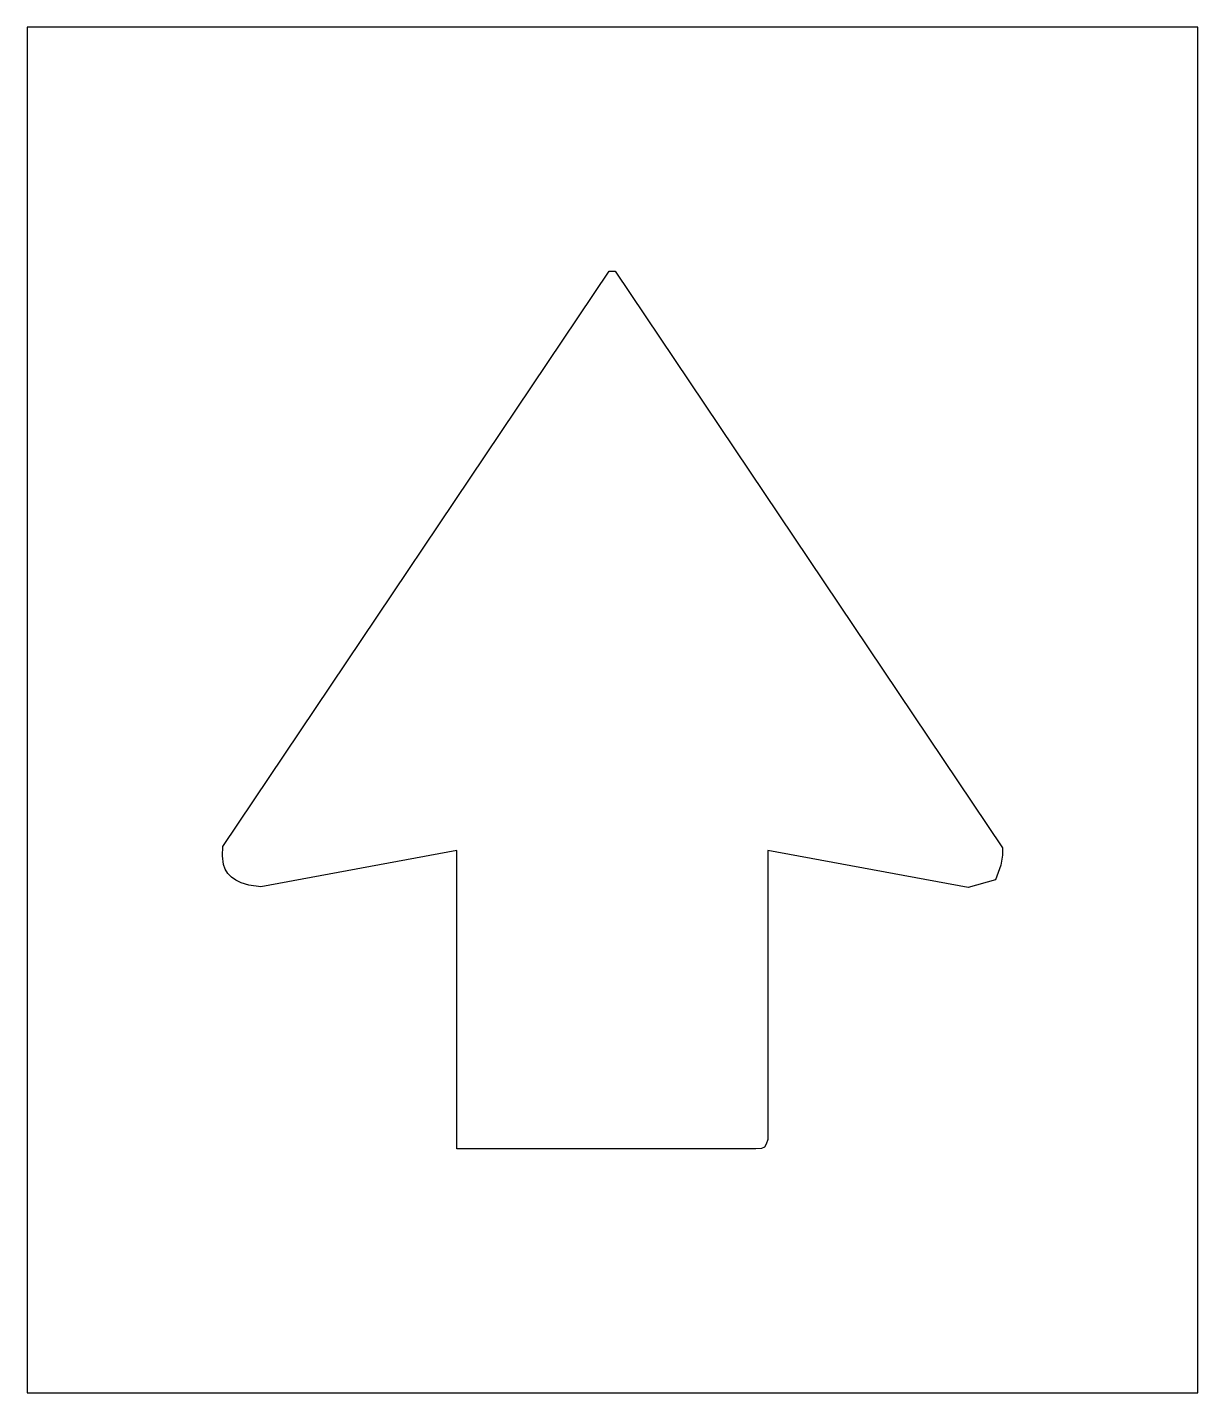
# Model space of a CAD drawing. Header units: inches. Extents: x 0 to 12, y 0 to 14.
import ezdxf

# ---------------------------------------------------------------- set-up
doc = ezdxf.new("R2010")
doc.units = ezdxf.units.IN
doc.header["$MEASUREMENT"] = 0
doc.layers.add('CUT', color=1, linetype='Continuous')

msp = doc.modelspace()

# ---------------------------------------------------------------- linework, layer by layer
at = {"layer": 'CUT'}
for points in [[(0, 0), (12, 0), (12, 14), (0, 14)], [(7.558, 2.519), (7.528, 2.505), (7.469, 2.5), (4.403, 2.5), (4.403, 5.558), (2.394, 5.187), (2.27, 5.205), (2.193, 5.228), (2.137, 5.254), (2.093, 5.285), (2.057, 5.322), (2.03, 5.367), (2.011, 5.417), (2, 5.503), (2.004, 5.599), (5.965, 11.5), (6.027, 11.5), (10, 5.588), (10, 5.51), (9.982, 5.41), (9.927, 5.257), (9.646, 5.179), (7.591, 5.558), (7.591, 2.596), (7.575, 2.548)]]:
    msp.add_lwpolyline(points, close=True, dxfattribs=at)

doc.saveas('drawing.dxf')
